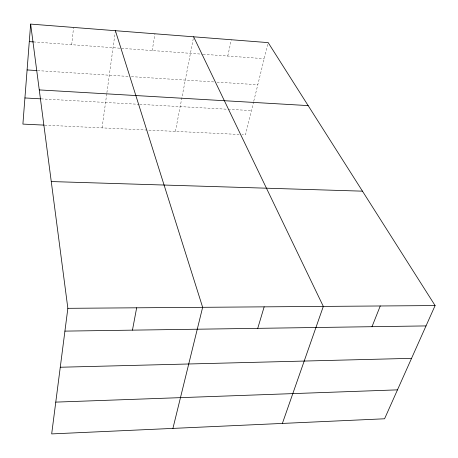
<?xml version="1.0" encoding="UTF-8"?>
<svg xmlns="http://www.w3.org/2000/svg" width="458" height="458" viewBox="0 0 458 458"><rect width="100%" height="100%" fill="white"/><g stroke="black" fill="none" stroke-linecap="round" stroke-linejoin="round"><path stroke-width="0.34" stroke-dasharray="2.29 1.72" d="M71.711 44.701L73.566 27.44M102.071 127.891L106.806 93.375M106.897 92.676L115.296 31.413M152.216 50.552L154.981 33.789M175.408 131.394L193.619 36.806M227.758 56.042L231.336 39.743M253.623 101.739L245.505 134.749L241.973 134.578M253.789 101.058L268.165 42.617M44.689 125.143L239.139 134.446M41.111 98.865L139.032 104.315M139.742 104.355L227.494 109.244M228.199 109.285L251.453 110.578M37.676 70.618L128.515 76.446M131.366 76.629L214.207 81.942M217.029 82.125L257.802 84.736M33.531 41.924L202.407 54.199M203.112 54.25L264.209 58.693"/><path stroke-width="0.69" d="M30.646 24.091L67.858 308.32L51.68 433.909L384.571 418.784L435.1 305.566L268.165 42.617L30.646 24.091L22.9 124.101L43.985 125.108M132.454 330.144L136.661 307.805M172.918 428.402L202.648 307.307L115.393 30.703M257.74 328.34L264.157 306.849M282.38 423.427L323.319 306.408L193.619 36.806M371.993 326.697L380.255 305.978M55.779 402.118L397.481 389.861M60.267 367.242L411.547 358.339M64.922 331.117L426.02 325.919M67.858 308.32L435.1 305.566M51.262 181.557L362.467 191.163M24.927 97.96L40.407 98.825M39.262 89.911L308.148 105.603M27.096 69.937L36.972 70.572M29.289 41.615L33.531 41.924"/></g></svg>
